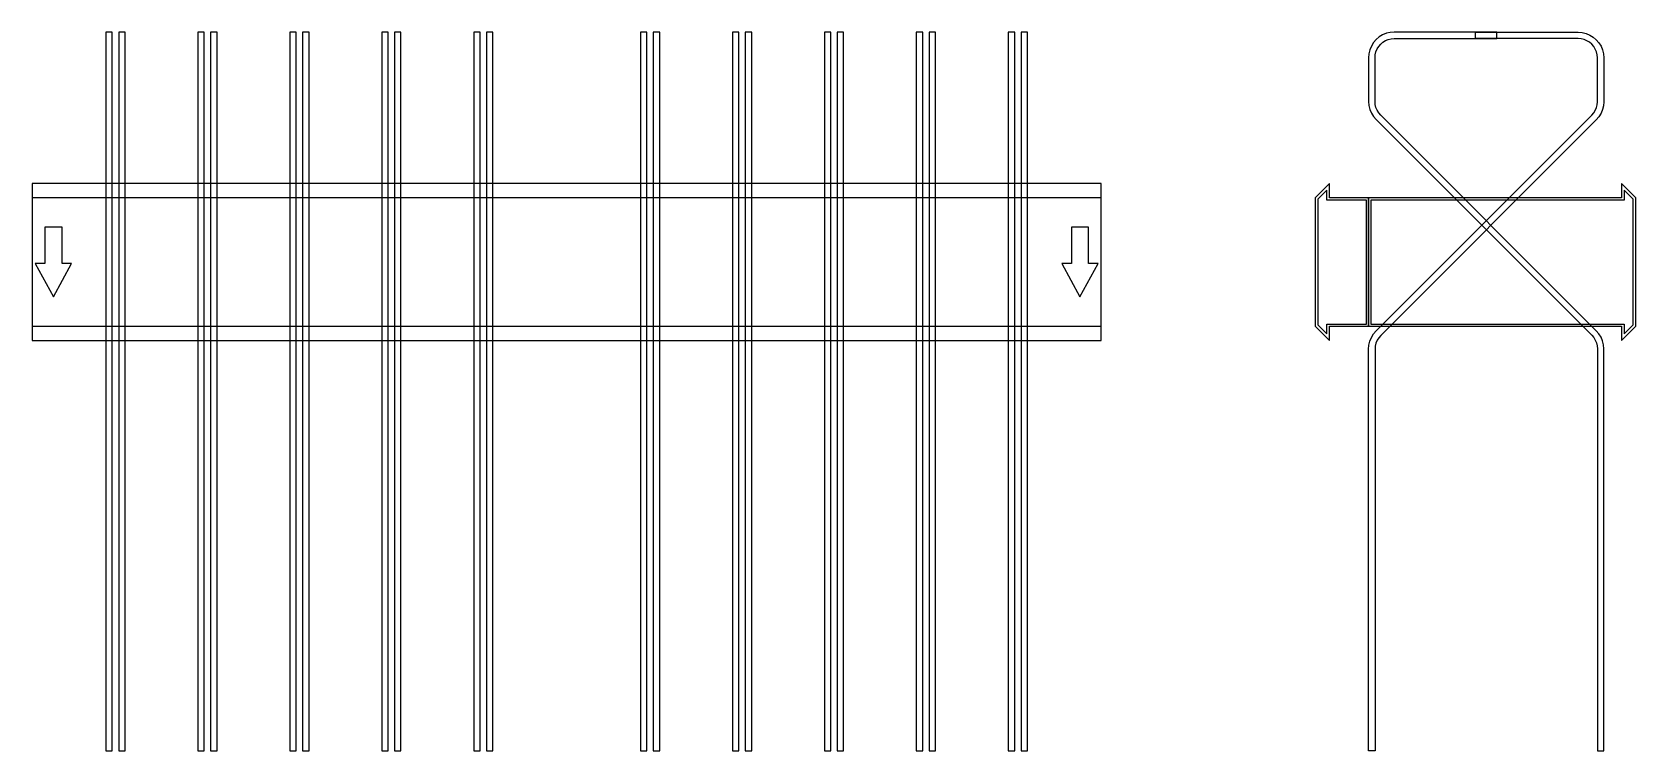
# Model space of a CAD drawing. Extents: x 0 to 1500, y -457 to 215.
import ezdxf

# ---------------------------------------------------------------- set-up
doc = ezdxf.new("R2010")
doc.units = 0
doc.layers.add('Halfen', color=7, linetype='CONTINUOUS')

msp = doc.modelspace()

# ---------------------------------------------------------------- linework, layer by layer
at = {"layer": 'Halfen', "color": 7}
for points in [[(75, -457.177), (75, 215.147), (69, 215.147), (69, -457.177)], [(87, -457.177), (87, 215.147), (81, 215.147), (81, -457.177)], [(161, -457.177), (161, 215.147), (155, 215.147), (155, -457.177)], [(173, -457.177), (173, 215.147), (167, 215.147), (167, -457.177)], [(247, -457.177), (247, 215.147), (241, 215.147), (241, -457.177)], [(259, -457.177), (259, 215.147), (253, 215.147), (253, -457.177)], [(333, -457.177), (333, 215.147), (327, 215.147), (327, -457.177)], [(345, -457.177), (345, 215.147), (339, 215.147), (339, -457.177)], [(419, -457.177), (419, 215.147), (413, 215.147), (413, -457.177)], [(431, -457.177), (431, 215.147), (425, 215.147), (425, -457.177)], [(575, -457.177), (575, 215.147), (569, 215.147), (569, -457.177)], [(587, -457.177), (587, 215.147), (581, 215.147), (581, -457.177)], [(661, -457.177), (661, 215.147), (655, 215.147), (655, -457.177)], [(673, -457.177), (673, 215.147), (667, 215.147), (667, -457.177)], [(747, -457.177), (747, 215.147), (741, 215.147), (741, -457.177)], [(759, -457.177), (759, 215.147), (753, 215.147), (753, -457.177)], [(833, -457.177), (833, 215.147), (827, 215.147), (827, -457.177)], [(845, -457.177), (845, 215.147), (839, 215.147), (839, -457.177)], [(919, -457.177), (919, 215.147), (913, 215.147), (913, -457.177)], [(931, -457.177), (931, 215.147), (925, 215.147), (925, -457.177)], [(1470, -457.177), (1470, -81.213), (1469.705, -77.459), (1468.825, -73.797), (1467.384, -70.317), (1465.416, -67.106), (1462.971, -64.243), (1261.272, 137.456), (1259.438, 139.604), (1257.962, 142.012), (1256.881, 144.621), (1256.222, 147.368), (1256, 150.184), (1256, 191.147), (1256.222, 193.963), (1256.881, 196.71), (1257.962, 199.319), (1259.438, 201.728), (1261.272, 203.875), (1263.42, 205.71), (1265.828, 207.186), (1268.438, 208.266), (1271.184, 208.926), (1274, 209.147), (1370, 209.147), (1370, 215.147), (1274, 215.147), (1270.246, 214.852), (1266.584, 213.973), (1263.104, 212.532), (1259.893, 210.564), (1257.029, 208.118), (1254.584, 205.254), (1252.616, 202.043), (1251.175, 198.564), (1250.295, 194.902), (1250, 191.147), (1250, 150.184), (1250.295, 146.429), (1251.175, 142.767), (1252.616, 139.288), (1254.584, 136.077), (1257.029, 133.213), (1458.728, -68.485), (1460.562, -70.633), (1462.038, -73.041), (1463.119, -75.651), (1463.778, -78.397), (1464, -81.213), (1464, -457.177)], [(1250, -457.324), (1250, -81.361), (1250.295, -77.606), (1251.175, -73.944), (1252.616, -70.465), (1254.584, -67.254), (1257.029, -64.39), (1458.728, 137.308), (1460.562, 139.456), (1462.038, 141.865), (1463.119, 144.474), (1463.778, 147.221), (1464, 150.036), (1464, 191), (1463.778, 193.816), (1463.119, 196.562), (1462.038, 199.172), (1460.562, 201.58), (1458.728, 203.728), (1456.58, 205.562), (1454.172, 207.038), (1451.562, 208.119), (1448.816, 208.778), (1446, 209), (1350, 209), (1350, 215), (1446, 215), (1449.754, 214.705), (1453.416, 213.825), (1456.896, 212.384), (1460.107, 210.416), (1462.971, 207.971), (1465.416, 205.107), (1467.384, 201.896), (1468.825, 198.416), (1469.705, 194.754), (1470, 191), (1470, 150.036), (1469.705, 146.282), (1468.825, 142.62), (1467.384, 139.141), (1465.416, 135.929), (1462.971, 133.066), (1261.272, -68.633), (1259.438, -70.78), (1257.962, -73.189), (1256.881, -75.798), (1256.222, -78.545), (1256, -81.361), (1256, -457.324)], [(0, -73.5), (1000, -73.5), (1000, 73.5), (0, 73.5)], [(0, -60), (1000, -60), (1000, 60), (0, 60)], [(1250, -60), (1250, 60), (1213.5, 60), (1213.5, 73.5), (1200, 60), (1200, -60), (1213.5, -73.5), (1213.5, -60)], [(1248, -58), (1248, 58), (1211, 58), (1211, 67.25), (1202.5, 58.75), (1202.5, -58.75), (1211, -67.25), (1211, -58)], [(1500, -60), (1500, 60), (1486.5, 73.5), (1486.5, 60), (1250, 60), (1250, -60), (1486.5, -60), (1486.5, -73.5)], [(1497.5, -58.75), (1497.5, 58.75), (1489, 67.25), (1489, 58), (1252, 58), (1252, -58), (1489, -58), (1489, -67.25)], [(20, -32.5), (37, -1.5), (28, -1.5), (28, 32.5), (12, 32.5), (12, -1.5), (3, -1.5)], [(980, -32.5), (997, -1.5), (988, -1.5), (988, 32.5), (972, 32.5), (972, -1.5), (963, -1.5)]]:
    msp.add_lwpolyline(points, close=True, dxfattribs=at)

doc.saveas('drawing.dxf')
